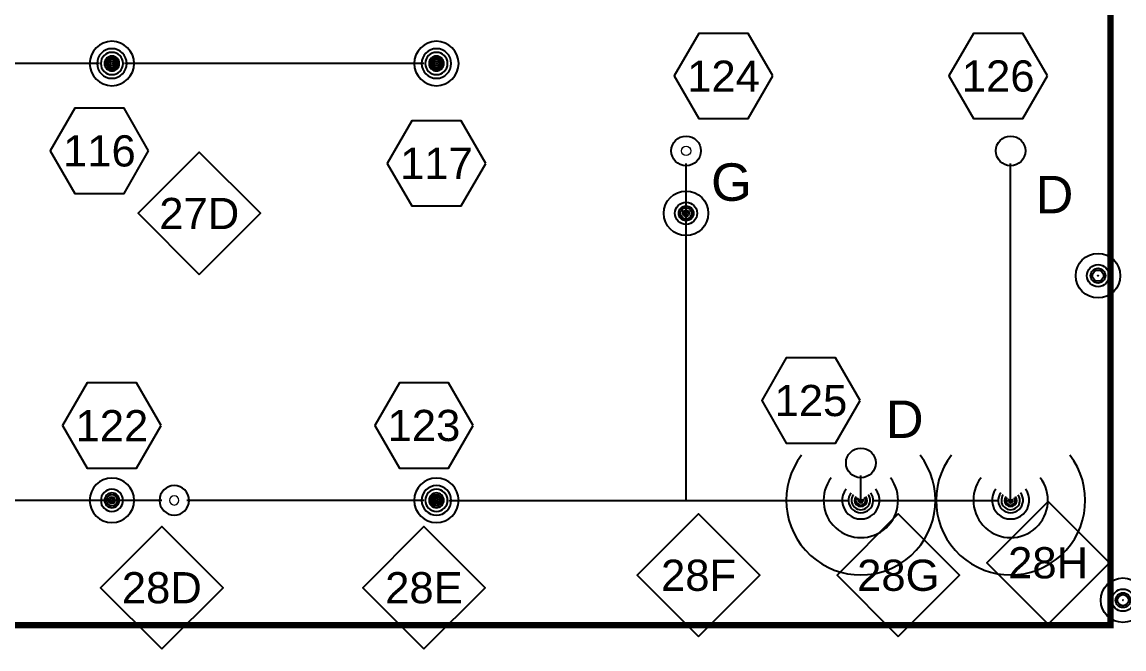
# Model space of a CAD drawing. Extents: x -17670 to 21732, y -105 to 1153.
# Drawn here: x -2936.8 to -2583.7, y 24.1 to 225 of the extents above; entities that cross this region are included whole.
import ezdxf
from ezdxf.enums import TextEntityAlignment as Align

# ---------------------------------------------------------------- set-up
doc = ezdxf.new("R2010")
doc.units = 0
doc.header["$LTSCALE"] = 48
doc.header["$MEASUREMENT"] = 0
doc.linetypes.add('PHANTOM', pattern=[2.5, 1.25, -0.25, 0.25, -0.25, 0.25, -0.25])
for name, color, linetype in [('F-DRYP-N', 3, 'Continuous'), ('F-DRYP-N @ 1 (1)', 3, 'Continuous'), ('F-DRYP-N @ 1 (2)', 3, 'Continuous'), ('F-DRYP-N @ 12', 3, 'Continuous'), ('F-DRYP-N @ 128', 3, 'Continuous'), ('F-DRYP-N @ 16', 3, 'Continuous'), ('F-DRYP-N @ 192', 3, 'Continuous'), ('F-DRYP-N @ 2', 3, 'Continuous'), ('F-DRYP-N @ 24', 3, 'Continuous'), ('F-DRYP-N @ 384', 3, 'Continuous'), ('F-DRYP-N @ 4', 3, 'Continuous'), ('F-DRYP-N @ 48', 3, 'Continuous'), ('F-DRYP-N @ 64', 3, 'Continuous'), ('F-DRYP-N @ 768', 3, 'Continuous'), ('F-DRYP-N @ 8', 3, 'Continuous'), ('F-DRYP-N @ 96', 3, 'Continuous'), ('F-HYDR-N', 2, 'Continuous'), ('F-HYDR-N @ 128', 2, 'Continuous'), ('F-SPRK-HEAD-N', 2, 'Continuous'), ('F-SPRK-HEAD-N @ 1 (1)', 2, 'Continuous'), ('F-SPRK-HEAD-N @ 1 (2)', 2, 'Continuous'), ('F-SPRK-HEAD-N @ 128', 2, 'Continuous'), ('F-SPRK-HEAD-N @ 192', 2, 'Continuous'), ('F-SPRK-HEAD-N @ 48', 2, 'Continuous'), ('F-SPRK-HEAD-N @ 64', 2, 'Continuous'), ('F-SPRK-HEAD-N @ 96', 2, 'Continuous')]:
    doc.layers.add(name, color=color, linetype=linetype)
doc.layers.add('G-ANNO-TEXT', color=70, linetype='Continuous', lineweight=0)
doc.styles.add('Arial', font='arial.ttf')

# ---------------------------------------------------------------- blocks, each defined once
blk = doc.blocks.new('*U27')
blk.add_circle((0, 0), 0.037109375)
blk = doc.blocks.new('*U1457')
at = {"layer": 'F-SPRK-HEAD-N @ 1 (1)'}
blk.add_blockref('*U27', (-2592.000000014936, 143.7428015229925), dxfattribs=at)
at = {"layer": 'F-SPRK-HEAD-N @ 1 (2)'}
blk.add_blockref('*U27', (-2592.000000014936, 143.7428015229925), dxfattribs=at)
at = {"layer": 'F-SPRK-HEAD-N @ 128', "xscale": 128, "yscale": 128, "zscale": 128}
blk.add_blockref('*U27', (-2620.000000014936, 183.7428015229925), dxfattribs=at)
at = {"layer": 'F-SPRK-HEAD-N @ 192', "xscale": 192, "yscale": 192, "zscale": 192}
blk.add_blockref('*U27', (-2592.000000014936, 143.7428015229925), dxfattribs=at)
at = {"layer": 'F-SPRK-HEAD-N @ 48', "xscale": 48, "yscale": 48, "zscale": 48}
blk.add_blockref('*U27', (-2592.000000014936, 143.7428015229925), dxfattribs=at)
at = {"layer": 'F-SPRK-HEAD-N @ 64', "xscale": 64, "yscale": 64, "zscale": 64}
blk.add_blockref('*U27', (-2592.000000014936, 143.7428015229925), dxfattribs=at)
at = {"layer": 'F-SPRK-HEAD-N @ 96', "xscale": 96, "yscale": 96, "zscale": 96}
blk.add_blockref('*U27', (-2592.000000014936, 143.7428015229925), dxfattribs=at)
blk = doc.blocks.new('*U38')
blk.add_circle((0, 0), 0.037109375)
at = {"color": 7, "lineweight": 0}
blk.add_circle((0, 0), 0.01171875, dxfattribs=at)
blk = doc.blocks.new('*U1481')
at = {"layer": 'F-SPRK-HEAD-N @ 1 (1)', "xscale": -1}
blk.add_blockref('*U38', (-2908.000000014936, 211.7428015229925), dxfattribs=at)
at = {"layer": 'F-SPRK-HEAD-N @ 1 (2)', "xscale": -1}
blk.add_blockref('*U38', (-2908.000000014936, 211.7428015229925), dxfattribs=at)
at = {"layer": 'F-SPRK-HEAD-N @ 128', "xscale": -128, "yscale": 128, "zscale": 128}
blk.add_blockref('*U38', (-2908.000000014936, 211.7428015229925), dxfattribs=at)
at = {"layer": 'F-SPRK-HEAD-N @ 192', "xscale": -192, "yscale": 192, "zscale": 192}
blk.add_blockref('*U38', (-2908.000000014936, 211.7428015229925), dxfattribs=at)
at = {"layer": 'F-SPRK-HEAD-N @ 48', "xscale": -48, "yscale": 48, "zscale": 48}
blk.add_blockref('*U38', (-2908.000000014936, 211.7428015229925), dxfattribs=at)
at = {"layer": 'F-SPRK-HEAD-N @ 64', "xscale": -64, "yscale": 64, "zscale": 64}
blk.add_blockref('*U38', (-2908.000000014936, 211.7428015229925), dxfattribs=at)
at = {"layer": 'F-SPRK-HEAD-N @ 96', "xscale": -96, "yscale": 96, "zscale": 96}
blk.add_blockref('*U38', (-2908.000000014936, 211.7428015229925), dxfattribs=at)
blk = doc.blocks.new('*U1482')
at = {"layer": 'F-SPRK-HEAD-N @ 1 (1)', "xscale": -1}
blk.add_blockref('*U38', (-2804.000000014936, 211.7428015229925), dxfattribs=at)
at = {"layer": 'F-SPRK-HEAD-N @ 1 (2)', "xscale": -1}
blk.add_blockref('*U38', (-2804.000000014936, 211.7428015229925), dxfattribs=at)
at = {"layer": 'F-SPRK-HEAD-N @ 128', "xscale": -128, "yscale": 128, "zscale": 128}
blk.add_blockref('*U38', (-2804.000000014936, 211.7428015229925), dxfattribs=at)
at = {"layer": 'F-SPRK-HEAD-N @ 192', "xscale": -192, "yscale": 192, "zscale": 192}
blk.add_blockref('*U38', (-2804.000000014936, 211.7428015229925), dxfattribs=at)
at = {"layer": 'F-SPRK-HEAD-N @ 48', "xscale": -48, "yscale": 48, "zscale": 48}
blk.add_blockref('*U38', (-2804.000000014936, 211.7428015229925), dxfattribs=at)
at = {"layer": 'F-SPRK-HEAD-N @ 64', "xscale": -64, "yscale": 64, "zscale": 64}
blk.add_blockref('*U38', (-2804.000000014936, 211.7428015229925), dxfattribs=at)
at = {"layer": 'F-SPRK-HEAD-N @ 96', "xscale": -96, "yscale": 96, "zscale": 96}
blk.add_blockref('*U38', (-2804.000000014936, 211.7428015229925), dxfattribs=at)
blk = doc.blocks.new('*U1484')
at = {"layer": 'F-SPRK-HEAD-N @ 1 (1)', "xscale": -1}
blk.add_blockref('*U38', (-2908.000000014936, 71.74280152299252), dxfattribs=at)
at = {"layer": 'F-SPRK-HEAD-N @ 1 (2)', "xscale": -1}
blk.add_blockref('*U38', (-2908.000000014936, 71.74280152299252), dxfattribs=at)
at = {"layer": 'F-SPRK-HEAD-N @ 128', "xscale": -128, "yscale": 128, "zscale": 128}
blk.add_blockref('*U38', (-2888.000000014936, 71.74280152299252), dxfattribs=at)
at = {"layer": 'F-SPRK-HEAD-N @ 192', "xscale": -192, "yscale": 192, "zscale": 192}
blk.add_blockref('*U38', (-2908.000000014936, 71.74280152299252), dxfattribs=at)
at = {"layer": 'F-SPRK-HEAD-N @ 48', "xscale": -48, "yscale": 48, "zscale": 48}
blk.add_blockref('*U38', (-2908.000000014936, 71.74280152299252), dxfattribs=at)
at = {"layer": 'F-SPRK-HEAD-N @ 64', "xscale": -64, "yscale": 64, "zscale": 64}
blk.add_blockref('*U38', (-2908.000000014936, 71.74280152299252), dxfattribs=at)
at = {"layer": 'F-SPRK-HEAD-N @ 96', "xscale": -96, "yscale": 96, "zscale": 96}
blk.add_blockref('*U38', (-2908.000000014936, 71.74280152299252), dxfattribs=at)
blk = doc.blocks.new('*U1485')
at = {"layer": 'F-SPRK-HEAD-N @ 1 (1)', "xscale": -1}
blk.add_blockref('*U38', (-2804.000000014936, 71.74280152299252), dxfattribs=at)
at = {"layer": 'F-SPRK-HEAD-N @ 1 (2)', "xscale": -1}
blk.add_blockref('*U38', (-2804.000000014936, 71.74280152299252), dxfattribs=at)
at = {"layer": 'F-SPRK-HEAD-N @ 128', "xscale": -128, "yscale": 128, "zscale": 128}
blk.add_blockref('*U38', (-2804.000000014936, 71.74280152299252), dxfattribs=at)
at = {"layer": 'F-SPRK-HEAD-N @ 192', "xscale": -192, "yscale": 192, "zscale": 192}
blk.add_blockref('*U38', (-2804.000000014936, 71.74280152299252), dxfattribs=at)
at = {"layer": 'F-SPRK-HEAD-N @ 48', "xscale": -48, "yscale": 48, "zscale": 48}
blk.add_blockref('*U38', (-2804.000000014936, 71.74280152299252), dxfattribs=at)
at = {"layer": 'F-SPRK-HEAD-N @ 64', "xscale": -64, "yscale": 64, "zscale": 64}
blk.add_blockref('*U38', (-2804.000000014936, 71.74280152299252), dxfattribs=at)
at = {"layer": 'F-SPRK-HEAD-N @ 96', "xscale": -96, "yscale": 96, "zscale": 96}
blk.add_blockref('*U38', (-2804.000000014936, 71.74280152299252), dxfattribs=at)
blk = doc.blocks.new('Hex Tag 1')
blk.add_lwpolyline([(0.1232715976598229, -1.13686837721616e-13), (0.06163579882968406, 0.1067563351383569), (-0.06163579883013881, 0.1067563351383569), (-0.1232715976602776, -1.13686837721616e-13), (-0.06163579883013881, -0.1067563351385843), (0.06163579882968406, -0.1067563351385843)], close=True)
at = {"style": 'Arial', "flags": 12}
blk.add_attdef('XXX', text='', height=0.078125, dxfattribs=at).set_placement((0, 0), align=Align.MIDDLE)
blk = doc.blocks.new('DIAMOND TAG')
blk.add_lwpolyline([(0, -0.1533391834124131), (0.1533391834122995, 0), (0, 0.1533391834122995), (-0.1533391834122995, 0)], close=True)
at = {"style": 'Arial'}
blk.add_attdef('XXX', text='', height=0.078125, dxfattribs=at).set_placement((0, 0), align=Align.MIDDLE)
blk = doc.blocks.new('*U1487')
at = {"layer": 'F-SPRK-HEAD-N @ 1 (1)'}
blk.add_blockref('*U27', (-2584.000000014936, 39.74280152299252), dxfattribs=at)
at = {"layer": 'F-SPRK-HEAD-N @ 1 (2)'}
blk.add_blockref('*U27', (-2584.000000014936, 39.74280152299252), dxfattribs=at)
at = {"layer": 'F-SPRK-HEAD-N @ 128', "xscale": 128, "yscale": 128, "zscale": 128}
blk.add_blockref('*U27', (-2668.000000014936, 83.74280152299252), dxfattribs=at)
at = {"layer": 'F-SPRK-HEAD-N @ 192', "xscale": 192, "yscale": 192, "zscale": 192}
blk.add_blockref('*U27', (-2584.000000014936, 39.74280152299252), dxfattribs=at)
at = {"layer": 'F-SPRK-HEAD-N @ 48', "xscale": 48, "yscale": 48, "zscale": 48}
blk.add_blockref('*U27', (-2584.000000014936, 39.74280152299252), dxfattribs=at)
at = {"layer": 'F-SPRK-HEAD-N @ 64', "xscale": 64, "yscale": 64, "zscale": 64}
blk.add_blockref('*U27', (-2584.000000014936, 39.74280152299252), dxfattribs=at)
at = {"layer": 'F-SPRK-HEAD-N @ 96', "xscale": 96, "yscale": 96, "zscale": 96}
blk.add_blockref('*U27', (-2584.000000014936, 39.74280152299252), dxfattribs=at)
blk = doc.blocks.new('*U1577')
at = {"layer": 'F-SPRK-HEAD-N @ 1 (1)'}
blk.add_blockref('*U38', (-2724.000000014936, 163.7428015229925), dxfattribs=at)
at = {"layer": 'F-SPRK-HEAD-N @ 1 (2)'}
blk.add_blockref('*U38', (-2724.000000014936, 163.7428015229925), dxfattribs=at)
at = {"layer": 'F-SPRK-HEAD-N @ 128', "xscale": 128, "yscale": 128, "zscale": 128}
blk.add_blockref('*U38', (-2724.000000014936, 183.7428015229925), dxfattribs=at)
at = {"layer": 'F-SPRK-HEAD-N @ 192', "xscale": 192, "yscale": 192, "zscale": 192}
blk.add_blockref('*U38', (-2724.000000014936, 163.7428015229925), dxfattribs=at)
at = {"layer": 'F-SPRK-HEAD-N @ 48', "xscale": 48, "yscale": 48, "zscale": 48}
blk.add_blockref('*U38', (-2724.000000014936, 163.7428015229925), dxfattribs=at)
at = {"layer": 'F-SPRK-HEAD-N @ 64', "xscale": 64, "yscale": 64, "zscale": 64}
blk.add_blockref('*U38', (-2724.000000014936, 163.7428015229925), dxfattribs=at)
at = {"layer": 'F-SPRK-HEAD-N @ 96', "xscale": 96, "yscale": 96, "zscale": 96}
blk.add_blockref('*U38', (-2724.000000014936, 163.7428015229925), dxfattribs=at)
blk = doc.blocks.new('*U12')
at = {"linetype": 'Continuous'}
blk.add_arc((0, 0), 0.03111555437015312, 232.5669694738212, 127.4330305261797, dxfattribs=at)
blk = doc.blocks.new('*U1578')
at = {"layer": 'F-DRYP-N @ 1 (1)', "rotation": 270}
blk.add_blockref('*U12', (-2668.000000014936, 71.74280152299252), dxfattribs=at)
at = {"layer": 'F-DRYP-N @ 1 (2)', "rotation": 270}
blk.add_blockref('*U12', (-2668.000000014936, 71.74280152299252), dxfattribs=at)
at = {"layer": 'F-DRYP-N @ 12', "xscale": 12, "yscale": 12, "zscale": 12, "rotation": 270}
blk.add_blockref('*U12', (-2668.000000014936, 71.74280152299252), dxfattribs=at)
at = {"layer": 'F-DRYP-N @ 128', "xscale": 128, "yscale": 128, "zscale": 128, "rotation": 270}
blk.add_blockref('*U12', (-2668.000000014936, 71.74280152299252), dxfattribs=at)
at = {"layer": 'F-DRYP-N @ 16', "xscale": 16, "yscale": 16, "zscale": 16, "rotation": 270}
blk.add_blockref('*U12', (-2668.000000014936, 71.74280152299252), dxfattribs=at)
at = {"layer": 'F-DRYP-N @ 192', "xscale": 192, "yscale": 192, "zscale": 192, "rotation": 270}
blk.add_blockref('*U12', (-2668.000000014936, 71.74280152299252), dxfattribs=at)
at = {"layer": 'F-DRYP-N @ 2', "xscale": 2, "yscale": 2, "zscale": 2, "rotation": 270}
blk.add_blockref('*U12', (-2668.000000014936, 71.74280152299252), dxfattribs=at)
at = {"layer": 'F-DRYP-N @ 24', "xscale": 24, "yscale": 24, "zscale": 24, "rotation": 270}
blk.add_blockref('*U12', (-2668.000000014936, 71.74280152299252), dxfattribs=at)
at = {"layer": 'F-DRYP-N @ 384', "xscale": 384, "yscale": 384, "zscale": 384, "rotation": 270}
blk.add_blockref('*U12', (-2668.000000014936, 71.74280152299252), dxfattribs=at)
at = {"layer": 'F-DRYP-N @ 4', "xscale": 4, "yscale": 4, "zscale": 4, "rotation": 270}
blk.add_blockref('*U12', (-2668.000000014936, 71.74280152299252), dxfattribs=at)
at = {"layer": 'F-DRYP-N @ 48', "xscale": 48, "yscale": 48, "zscale": 48, "rotation": 270}
blk.add_blockref('*U12', (-2668.000000014936, 71.74280152299252), dxfattribs=at)
at = {"layer": 'F-DRYP-N @ 64', "xscale": 64, "yscale": 64, "zscale": 64, "rotation": 270}
blk.add_blockref('*U12', (-2668.000000014936, 71.74280152299252), dxfattribs=at)
at = {"layer": 'F-DRYP-N @ 768', "xscale": 768, "yscale": 768, "zscale": 768, "rotation": 270}
blk.add_blockref('*U12', (-2668.000000014936, 71.74280152299252), dxfattribs=at)
at = {"layer": 'F-DRYP-N @ 8', "xscale": 8, "yscale": 8, "zscale": 8, "rotation": 270}
blk.add_blockref('*U12', (-2668.000000014936, 71.74280152299252), dxfattribs=at)
at = {"layer": 'F-DRYP-N @ 96', "xscale": 96, "yscale": 96, "zscale": 96, "rotation": 270}
blk.add_blockref('*U12', (-2668.000000014936, 71.74280152299252), dxfattribs=at)
blk = doc.blocks.new('*U1579')
at = {"layer": 'F-DRYP-N @ 1 (1)', "rotation": 270}
blk.add_blockref('*U12', (-2620.000000014936, 71.74280152299252), dxfattribs=at)
at = {"layer": 'F-DRYP-N @ 1 (2)', "rotation": 270}
blk.add_blockref('*U12', (-2620.000000014936, 71.74280152299252), dxfattribs=at)
at = {"layer": 'F-DRYP-N @ 12', "xscale": 12, "yscale": 12, "zscale": 12, "rotation": 270}
blk.add_blockref('*U12', (-2620.000000014936, 71.74280152299252), dxfattribs=at)
at = {"layer": 'F-DRYP-N @ 128', "xscale": 128, "yscale": 128, "zscale": 128, "rotation": 270}
blk.add_blockref('*U12', (-2620.000000014936, 71.74280152299252), dxfattribs=at)
at = {"layer": 'F-DRYP-N @ 16', "xscale": 16, "yscale": 16, "zscale": 16, "rotation": 270}
blk.add_blockref('*U12', (-2620.000000014936, 71.74280152299252), dxfattribs=at)
at = {"layer": 'F-DRYP-N @ 192', "xscale": 192, "yscale": 192, "zscale": 192, "rotation": 270}
blk.add_blockref('*U12', (-2620.000000014936, 71.74280152299252), dxfattribs=at)
at = {"layer": 'F-DRYP-N @ 2', "xscale": 2, "yscale": 2, "zscale": 2, "rotation": 270}
blk.add_blockref('*U12', (-2620.000000014936, 71.74280152299252), dxfattribs=at)
at = {"layer": 'F-DRYP-N @ 24', "xscale": 24, "yscale": 24, "zscale": 24, "rotation": 270}
blk.add_blockref('*U12', (-2620.000000014936, 71.74280152299252), dxfattribs=at)
at = {"layer": 'F-DRYP-N @ 384', "xscale": 384, "yscale": 384, "zscale": 384, "rotation": 270}
blk.add_blockref('*U12', (-2620.000000014936, 71.74280152299252), dxfattribs=at)
at = {"layer": 'F-DRYP-N @ 4', "xscale": 4, "yscale": 4, "zscale": 4, "rotation": 270}
blk.add_blockref('*U12', (-2620.000000014936, 71.74280152299252), dxfattribs=at)
at = {"layer": 'F-DRYP-N @ 48', "xscale": 48, "yscale": 48, "zscale": 48, "rotation": 270}
blk.add_blockref('*U12', (-2620.000000014936, 71.74280152299252), dxfattribs=at)
at = {"layer": 'F-DRYP-N @ 64', "xscale": 64, "yscale": 64, "zscale": 64, "rotation": 270}
blk.add_blockref('*U12', (-2620.000000014936, 71.74280152299252), dxfattribs=at)
at = {"layer": 'F-DRYP-N @ 768', "xscale": 768, "yscale": 768, "zscale": 768, "rotation": 270}
blk.add_blockref('*U12', (-2620.000000014936, 71.74280152299252), dxfattribs=at)
at = {"layer": 'F-DRYP-N @ 8', "xscale": 8, "yscale": 8, "zscale": 8, "rotation": 270}
blk.add_blockref('*U12', (-2620.000000014936, 71.74280152299252), dxfattribs=at)
at = {"layer": 'F-DRYP-N @ 96', "xscale": 96, "yscale": 96, "zscale": 96, "rotation": 270}
blk.add_blockref('*U12', (-2620.000000014936, 71.74280152299252), dxfattribs=at)

msp = doc.modelspace()

# ---------------------------------------------------------------- linework, layer by layer
at = {"layer": 'F-DRYP-N'}
for p, q in [((-2912.000000014936, 211.7428015229925), (-3008.000000014936, 211.7428015229925)), ((-2808.000000014936, 211.7428015229925), (-2904.000000014936, 211.7428015229925)), ((-2724.000000014936, 71.74280152299252), (-2724.000000014936, 179.7428015229925)), ((-2620.000000014936, 71.74280152299252), (-2620.000000014936, 179.7428015229925)), ((-2668.000000014936, 71.74280152299252), (-2668.000000014936, 79.74280152299252)), ((-2892.000000014936, 71.74280152299252), (-3008.000000014936, 71.74280152299252)), ((-2808.000000014936, 71.74280152299252), (-2884.000000014936, 71.74280152299252)), ((-2800.000000014936, 71.74280152299252), (-2672.000000014936, 71.74280152299252)), ((-2664.000000014936, 71.74280152299252), (-2624.000000014936, 71.74280152299252))]:
    msp.add_line(p, q, dxfattribs=at)
at = {"layer": 'F-HYDR-N', "linetype": 'PHANTOM', "const_width": 2}
msp.add_lwpolyline([(-3352.000000014936, 771.7428015229925), (-3168.000000014936, 771.7428015229925), (-3168.000000014936, 675.7428015229925), (-3068.000000014936, 675.7428015229925), (-3068.000000014936, 259.7428015229925), (-2588.000000014936, 259.7428015229925), (-2588.000000014936, 31.74280152299252), (-3352.000000014936, 31.74280152299252)], close=True, dxfattribs=at)

# ---------------------------------------------------------------- block references
at = {"layer": 'F-DRYP-N'}
for name in ['*U1578', '*U1579']:
    msp.add_blockref(name, (0, 0), dxfattribs=at)
at = {"layer": 'F-HYDR-N @ 128', "xscale": 128, "yscale": 128, "zscale": 128}
for name, p, values in [('Hex Tag 1', (-2712.000000014936, 207.7428015229925), {'XXX': '124'}), ('Hex Tag 1', (-2624.000000014936, 207.7428015229925), {'XXX': '126'}), ('Hex Tag 1', (-2912.000000014936, 183.7428015229925), {'XXX': '116'}), ('Hex Tag 1', (-2804.000000014936, 179.7428015229925), {'XXX': '117'}), ('DIAMOND TAG', (-2880.000000014936, 163.7428015229925), {'XXX': '27D'}), ('Hex Tag 1', (-2684.000000014936, 103.7428015229925), {'XXX': '125'}), ('Hex Tag 1', (-2908.000000014936, 95.74280152299252), {'XXX': '122'}), ('Hex Tag 1', (-2808.000000014936, 95.74280152299252), {'XXX': '123'}), ('DIAMOND TAG', (-2608.000000014936, 51.74280152299252), {'XXX': '28H'}), ('DIAMOND TAG', (-2720.000000014936, 47.74280152299252), {'XXX': '28F'}), ('DIAMOND TAG', (-2656.000000014936, 47.74280152299252), {'XXX': '28G'}), ('DIAMOND TAG', (-2892.000000014936, 43.74280152299252), {'XXX': '28D'}), ('DIAMOND TAG', (-2808.000000014936, 43.74280152299252), {'XXX': '28E'})]:
    msp.add_blockref(name, p, dxfattribs=at).add_auto_attribs(values)
at = {"layer": 'F-SPRK-HEAD-N'}
for name in ['*U1481', '*U1482', '*U1577', '*U1457', '*U1487', '*U1484', '*U1485']:
    msp.add_blockref(name, (0, 0), dxfattribs=at)

# ---------------------------------------------------------------- texts
at = {"layer": 'G-ANNO-TEXT', "char_height": 12, "attachment_point": 1, "style": 'Arial'}
for s, insert in [('G', (-2716.000000014936, 179.7428015229925)), ('D', (-2612.000000014936, 175.7428015229925)), ('D', (-2660.000000014936, 103.7428015229925))]:
    msp.add_mtext_dynamic_manual_height_columns(s, width=72, gutter_width=60, heights=[0], dxfattribs=dict(at, insert=insert))

doc.saveas('drawing.dxf')
